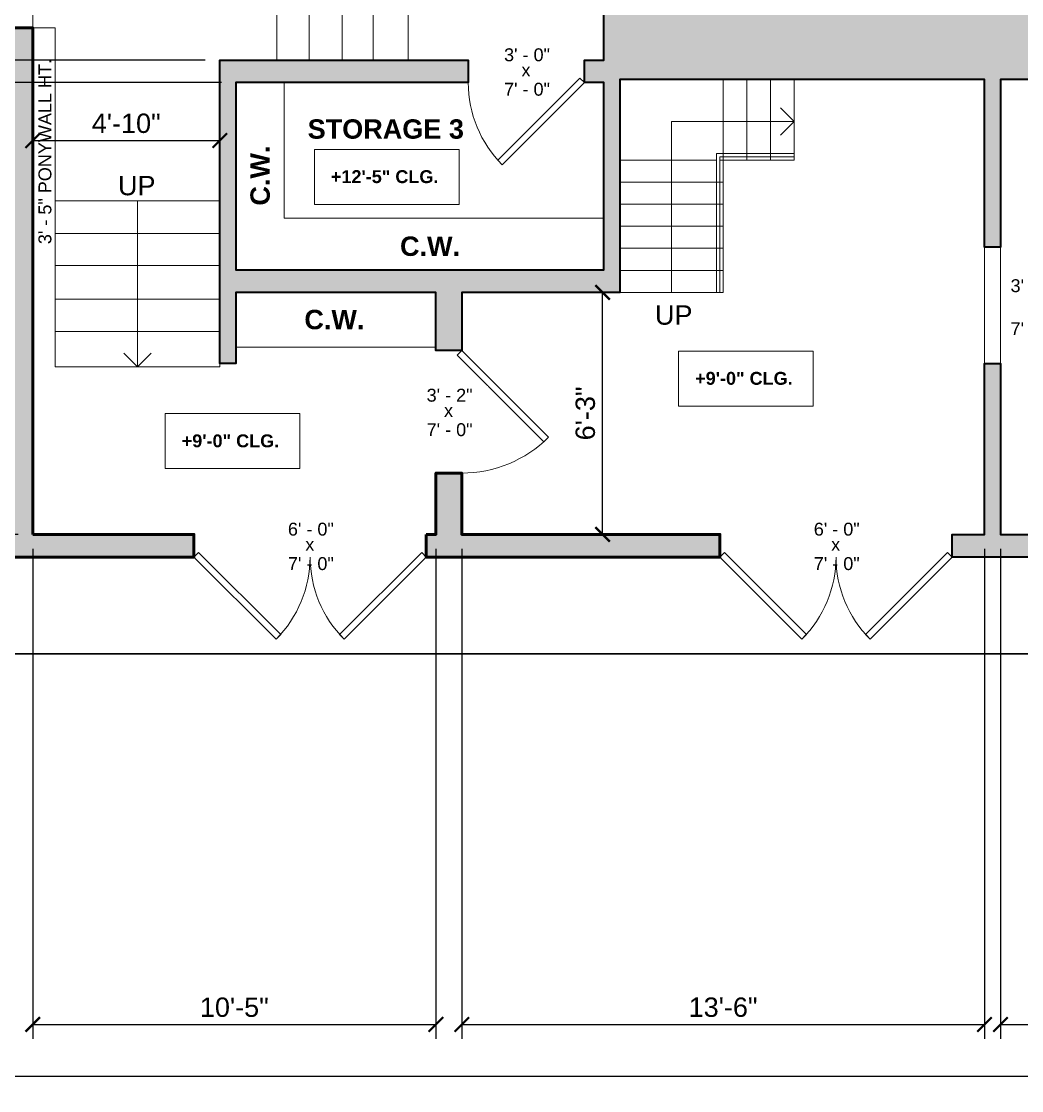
# Model space of a CAD drawing. Header units: inches. Extents: x -2078 to 106214, y -964 to 6385.
# Drawn here: x 36720.9 to 37030.9, y 3507 to 3838.4 of the extents above; entities that cross this region are included whole.
import ezdxf

# ---------------------------------------------------------------- set-up
doc = ezdxf.new("R2010")
doc.units = ezdxf.units.IN
doc.header["$MEASUREMENT"] = 0
doc.linetypes.add('HIDDEN2', pattern=[0.1875, 0.125, -0.0625])
for name, color, linetype, lineweight in [('A-ANNO', 2, 'Continuous', 5), ('A-ANNO-DIMS', 1, 'Continuous', 9), ('A-CASE', 4, 'Continuous', 9), ('A-DETAIL-3', 40, 'Continuous', 15), ('A-DOOR', 1, 'Continuous', 18), ('A-HIDDEN', 2, 'HIDDEN2', 18), ('A-RAILING', 4, 'Continuous', 9), ('A-STRS', 4, 'Continuous', 9), ('A-WALL', 3, 'Continuous', 40)]:
    doc.layers.add(name, color=color, linetype=linetype, lineweight=lineweight)
doc.layers.add('A-HATCH', color=9, linetype='Continuous')
doc.styles.add('Arial', font='arial.ttf')
doc.styles.add('Arial_2', font='arial.ttf', dxfattribs={"height": 3})
doc.styles.add('Arial_3', font='arial.ttf', dxfattribs={"height": 0.125})
doc.styles.add('Arial_B', font='arialbd.ttf', dxfattribs={"height": 4.5})
doc.styles.add('Arial_B_1', font='arialbd.ttf', dxfattribs={"height": 3})
doc.styles.add('JC', font='arial.ttf', dxfattribs={"height": 0.125})
doc.dimstyles.new('JC-DIMS', dxfattribs={"dimtxt": 0.125, "dimasz": 0.09375, "dimexe": 0.09375, "dimexo": 0.09375, "dimgap": 0.046875, "dimtad": 1, "dimdec": 1, "dimzin": 0, "dimdsep": 46, "dimlunit": 4, "dimtxsty": 'JC', "dimblk": 'ARCHTICK', "dimcen": 0.09, "dimclrd": 1, "dimclre": 1, "dimclrt": 256, "dimadec": 0, "dimazin": 0, "dimtfac": 1, "dimtdec": 1, "dimtofl": 0, "dimtmove": 1, "dimatfit": 3, "dimfxl": 1, "dimtolj": 1, "dimtzin": 0, "dimarcsym": 0})

# ---------------------------------------------------------------- blocks, each defined once
blk = doc.blocks.new('Generic Models 4 - Generic Models 4-1490241-3-1st Floor - Auditorium')
for p, q in [((-1177.98, -928.45), (-1177.98, -872.45)), ((-1167.98, -872.45), (-1167.98, -928.45)), ((-1157.7, -928.45), (-1157.7, -872.45)), ((-1155.63, -872.45), (-1148.06, -872.45)), ((-1148.06, -872.45), (-1137.26, -872.45)), ((-1148.06, -928.45), (-1148.06, -872.45)), ((-1137.26, -928.45), (-1137.26, -872.45))]:
    blk.add_line(p, q)
blk = doc.blocks.new('JC_DOOR_SINGLE PANEL - SINGLE DOOR-1493209-3-1st Floor - Auditorium')
at = {"layer": 'A-DOOR', "lineweight": 30}
for p, q in [((-8.87, -27.54), (16.59, -2.09)), ((16.59, -2.09), (18, -3.5)), ((18, -3.5), (-7.46, -28.96)), ((-7.46, -28.96), (-8.87, -27.54))]:
    blk.add_line(p, q, dxfattribs=at)
at = {"layer": 'A-DOOR', "lineweight": 9}
blk.add_arc((18, -3.5), 36, 180, 225, dxfattribs=at)
blk = doc.blocks.new('JC_OPENING DOOR - OPENING DOOR-1491449-3-1st Floor - Auditorium')
at = {"linetype": 'HIDDEN2'}
for p, q in [((17.68, 3.5), (-18.32, 3.5)), ((-18.32, -3.5), (17.68, -3.5))]:
    blk.add_line(p, q, dxfattribs=at)
for p, q in [((-18.32, 3.5), (-18.32, -3.5)), ((17.68, -3.5), (17.68, 3.5))]:
    blk.add_line(p, q)
blk = doc.blocks.new('Generic Models 5 - Generic Models 5-1492366-3-1st Floor - Auditorium')
for p, q in [((-1246.63, -982.16), (-1246.63, -972.03)), ((-1195.63, -972.03), (-1246.63, -972.03)), ((-1246.63, -992.16), (-1246.63, -982.16)), ((-1195.63, -982.16), (-1246.63, -982.16)), ((-1246.63, -1002.54), (-1246.63, -992.16)), ((-1195.63, -992.16), (-1246.63, -992.16)), ((-1246.63, -1012.53), (-1246.63, -1002.54)), ((-1195.63, -1002.54), (-1246.63, -1002.54)), ((-1246.63, -1023.53), (-1246.63, -1012.53)), ((-1195.63, -1012.53), (-1246.63, -1012.53)), ((-1195.63, -1023.53), (-1246.63, -1023.53)), ((-1195.63, -1022.45), (-1195.63, -1023.53))]:
    blk.add_line(p, q)
blk = doc.blocks.new('JC_DOUBLE DOOR - DOUBLE DOOR-1492607-3-1st Floor - Auditorium')
at = {"layer": 'A-DOOR', "lineweight": 30}
for p, q in [((-36, 3.5), (-10.54, 28.96)), ((-9.13, 27.54), (-34.59, 2.09)), ((-10.54, 28.96), (-9.13, 27.54)), ((10.54, 28.96), (9.13, 27.54)), ((9.13, 27.54), (34.59, 2.09)), ((36, 3.5), (10.54, 28.96)), ((-34.59, 2.09), (-36, 3.5)), ((34.59, 2.09), (36, 3.5))]:
    blk.add_line(p, q, dxfattribs=at)
at = {"layer": 'A-DOOR', "lineweight": 9}
for centre, start, end in [((-36, 3.5), 0, 45), ((36, 3.5), 135, 180)]:
    blk.add_arc(centre, 36, start, end, dxfattribs=at)
blk = doc.blocks.new('JC_DOOR_SINGLE PANEL - SINGLE DOOR-1461113-3-1st Floor - Auditorium')
at = {"layer": 'A-DOOR', "lineweight": 30}
for p, q in [((-9.28, -29.46), (17.59, -2.59)), ((17.59, -2.59), (19, -4)), ((19, -4), (-7.87, -30.87)), ((-7.87, -30.87), (-9.28, -29.46))]:
    blk.add_line(p, q, dxfattribs=at)
at = {"layer": 'A-DOOR', "lineweight": 9}
blk.add_arc((19, -4), 38, 180, 225, dxfattribs=at)
blk = doc.blocks.new('JC_OPENING DOOR - OPENING DOOR-1492961-3-1st Floor - Auditorium')
at = {"linetype": 'HIDDEN2'}
for p, q in [((17.68, 2.5), (-18.32, 2.5)), ((-18.32, -2.5), (17.68, -2.5))]:
    blk.add_line(p, q, dxfattribs=at)
for p, q in [((-18.32, 2.5), (-18.32, -2.5)), ((17.68, -2.5), (17.68, 2.5))]:
    blk.add_line(p, q)
blk = doc.blocks.new('_ArchTick')
at = {"color": 0, "linetype": 'ByBlock', "const_width": 0.15}
blk.add_lwpolyline([(-0.5, -0.5), (0.5, 0.5)], dxfattribs=at)
blk = doc.blocks.new('*D1653')
at = {"layer": 'A-ANNO-DIMS', "color": 1, "lineweight": -2, "transparency": 16777216}
for p, q in [((36441.89, 4434.4), (36293.98, 4434.4)), ((36298.48, 4434.4), (36298.48, 3826.39)), ((36777.89, 3826.39), (36293.98, 3826.39))]:
    blk.add_line(p, q, dxfattribs=at)
at = {"layer": 'Defpoints', "color": 0, "transparency": 16777216}
for p in [(36446.39, 4434.4), (36298.48, 3826.39), (36782.39, 3826.39)]:
    blk.add_point(p, dxfattribs=at)
at = {"layer": 'A-ANNO-DIMS', "color": 1, "lineweight": -2, "transparency": 16777216, "xscale": 4.5, "yscale": 4.5, "zscale": 4.5}
for p, rotation in [((36298.48, 4434.4), 90), ((36298.48, 3826.39), 270)]:
    blk.add_blockref('_ArchTick', p, dxfattribs=dict(at, rotation=rotation))
at = {"layer": 'A-ANNO-DIMS', "color": 2, "transparency": 16777216, "insert": (36293.17, 4130.39), "char_height": 6, "width": 0.4874, "attachment_point": 5, "rotation": 90, "style": 'JC'}
blk.add_mtext('\\A1;50\'-8"', dxfattribs=at)
blk = doc.blocks.new('*D1659')
at = {"layer": 'A-ANNO-DIMS', "color": 1, "lineweight": -2, "transparency": 16777216}
for p, q in [((36724.39, 3802.6), (36724.39, 3796.95)), ((36724.39, 3801.45), (36782.39, 3801.45)), ((36782.39, 3802.6), (36782.39, 3796.95))]:
    blk.add_line(p, q, dxfattribs=at)
at = {"layer": 'Defpoints', "color": 0, "transparency": 16777216}
for p in [(36724.39, 3807.1), (36782.39, 3807.1), (36782.39, 3801.45)]:
    blk.add_point(p, dxfattribs=at)
at = {"layer": 'A-ANNO-DIMS', "color": 1, "lineweight": -2, "transparency": 16777216, "xscale": 4.5, "yscale": 4.5, "zscale": 4.5, "rotation": 180}
blk.add_blockref('_ArchTick', (36724.39, 3801.45), dxfattribs=at)
at = {"layer": 'A-ANNO-DIMS', "color": 1, "lineweight": -2, "transparency": 16777216, "xscale": 4.5, "yscale": 4.5, "zscale": 4.5}
blk.add_blockref('_ArchTick', (36782.39, 3801.45), dxfattribs=at)
at = {"layer": 'A-ANNO-DIMS', "color": 2, "transparency": 16777216, "insert": (36753.39, 3806.76), "char_height": 6, "width": 0.4874, "attachment_point": 5, "style": 'JC'}
blk.add_mtext('\\A1;4\'-10"', dxfattribs=at)
blk = doc.blocks.new('*D1671')
at = {"layer": 'A-ANNO-DIMS', "color": 1, "lineweight": -2, "transparency": 16777216}
for p, q in [((36782.89, 3819.39), (36293.98, 3819.39)), ((36298.48, 3679.39), (36298.48, 3819.39)), ((36719.89, 3679.39), (36293.98, 3679.39))]:
    blk.add_line(p, q, dxfattribs=at)
at = {"layer": 'Defpoints', "color": 0, "transparency": 16777216}
for p in [(36298.48, 3819.39), (36787.39, 3819.39), (36724.39, 3679.39)]:
    blk.add_point(p, dxfattribs=at)
at = {"layer": 'A-ANNO-DIMS', "color": 1, "lineweight": -2, "transparency": 16777216, "xscale": 4.5, "yscale": 4.5, "zscale": 4.5}
for p, rotation in [((36298.48, 3819.39), 90), ((36298.48, 3679.39), 270)]:
    blk.add_blockref('_ArchTick', p, dxfattribs=dict(at, rotation=rotation))
at = {"layer": 'A-ANNO-DIMS', "color": 2, "transparency": 16777216, "insert": (36293.17, 3749.39), "char_height": 6, "width": 0.4874, "attachment_point": 5, "rotation": 90, "style": 'JC'}
blk.add_mtext('\\A1;11\'-8"', dxfattribs=at)
blk = doc.blocks.new('*D1673')
at = {"layer": 'A-ANNO-DIMS', "color": 1, "lineweight": -2, "transparency": 16777216}
for p, q in [((36441.89, 4434.4), (36277.98, 4434.4)), ((36282.48, 4434.4), (36282.48, 3679.39)), ((36719.89, 3679.39), (36277.98, 3679.39))]:
    blk.add_line(p, q, dxfattribs=at)
at = {"layer": 'Defpoints', "color": 0, "transparency": 16777216}
for p in [(36446.39, 4434.4), (36282.48, 3679.39), (36724.39, 3679.39)]:
    blk.add_point(p, dxfattribs=at)
at = {"layer": 'A-ANNO-DIMS', "color": 1, "lineweight": -2, "transparency": 16777216, "xscale": 4.5, "yscale": 4.5, "zscale": 4.5}
for p, rotation in [((36282.48, 4434.4), 90), ((36282.48, 3679.39), 270)]:
    blk.add_blockref('_ArchTick', p, dxfattribs=dict(at, rotation=rotation))
at = {"layer": 'A-ANNO-DIMS', "color": 2, "transparency": 16777216, "insert": (36277.17, 4056.89), "char_height": 6, "width": 0.5739, "attachment_point": 5, "rotation": 90, "style": 'JC'}
blk.add_mtext('\\A1;62\'-11"', dxfattribs=at)
blk = doc.blocks.new('*D1675')
at = {"layer": 'A-ANNO-DIMS', "color": 1, "lineweight": -2, "transparency": 16777216}
for p, q in [((37024.39, 3674.89), (37024.39, 3523.03)), ((37304.39, 3667.89), (37304.39, 3523.03)), ((37024.39, 3527.53), (37304.39, 3527.53))]:
    blk.add_line(p, q, dxfattribs=at)
at = {"layer": 'Defpoints', "color": 0, "transparency": 16777216}
for p in [(37024.39, 3679.39), (37304.39, 3672.39), (37304.39, 3527.53)]:
    blk.add_point(p, dxfattribs=at)
at = {"layer": 'A-ANNO-DIMS', "color": 1, "lineweight": -2, "transparency": 16777216, "xscale": 4.5, "yscale": 4.5, "zscale": 4.5, "rotation": 180}
blk.add_blockref('_ArchTick', (37024.39, 3527.53), dxfattribs=at)
at = {"layer": 'A-ANNO-DIMS', "color": 1, "lineweight": -2, "transparency": 16777216, "xscale": 4.5, "yscale": 4.5, "zscale": 4.5}
blk.add_blockref('_ArchTick', (37304.39, 3527.53), dxfattribs=at)
at = {"layer": 'A-ANNO-DIMS', "color": 2, "transparency": 16777216, "insert": (37164.39, 3532.85), "char_height": 6, "width": 0.4874, "attachment_point": 5, "style": 'JC'}
blk.add_mtext('\\A1;23\'-4"', dxfattribs=at)
blk = doc.blocks.new('*D1679')
at = {"layer": 'A-ANNO-DIMS', "color": 1, "lineweight": -2, "transparency": 16777216}
for p, q in [((36857.39, 3674.89), (36857.39, 3523.03)), ((37019.39, 3674.89), (37019.39, 3523.03)), ((36857.39, 3527.53), (37019.39, 3527.53))]:
    blk.add_line(p, q, dxfattribs=at)
at = {"layer": 'Defpoints', "color": 0, "transparency": 16777216}
for p in [(36857.39, 3679.39), (37019.39, 3679.39), (37019.39, 3527.53)]:
    blk.add_point(p, dxfattribs=at)
at = {"layer": 'A-ANNO-DIMS', "color": 1, "lineweight": -2, "transparency": 16777216, "xscale": 4.5, "yscale": 4.5, "zscale": 4.5, "rotation": 180}
blk.add_blockref('_ArchTick', (36857.39, 3527.53), dxfattribs=at)
at = {"layer": 'A-ANNO-DIMS', "color": 1, "lineweight": -2, "transparency": 16777216, "xscale": 4.5, "yscale": 4.5, "zscale": 4.5}
blk.add_blockref('_ArchTick', (37019.39, 3527.53), dxfattribs=at)
at = {"layer": 'A-ANNO-DIMS', "color": 2, "transparency": 16777216, "insert": (36938.39, 3532.85), "char_height": 6, "width": 0.4874, "attachment_point": 5, "style": 'JC'}
blk.add_mtext('\\A1;13\'-6"', dxfattribs=at)
blk = doc.blocks.new('*D1681')
at = {"layer": 'A-ANNO-DIMS', "color": 1, "lineweight": -2, "transparency": 16777216}
for p, q in [((36724.39, 3674.89), (36724.39, 3523.03)), ((36849.39, 3674.89), (36849.39, 3523.03)), ((36724.39, 3527.53), (36849.39, 3527.53))]:
    blk.add_line(p, q, dxfattribs=at)
at = {"layer": 'Defpoints', "color": 0, "transparency": 16777216}
for p in [(36724.39, 3679.39), (36849.39, 3679.39), (36849.39, 3527.53)]:
    blk.add_point(p, dxfattribs=at)
at = {"layer": 'A-ANNO-DIMS', "color": 1, "lineweight": -2, "transparency": 16777216, "xscale": 4.5, "yscale": 4.5, "zscale": 4.5, "rotation": 180}
blk.add_blockref('_ArchTick', (36724.39, 3527.53), dxfattribs=at)
at = {"layer": 'A-ANNO-DIMS', "color": 1, "lineweight": -2, "transparency": 16777216, "xscale": 4.5, "yscale": 4.5, "zscale": 4.5}
blk.add_blockref('_ArchTick', (36849.39, 3527.53), dxfattribs=at)
at = {"layer": 'A-ANNO-DIMS', "color": 2, "transparency": 16777216, "insert": (36786.89, 3532.84), "char_height": 6, "width": 0.4874, "attachment_point": 5, "style": 'JC'}
blk.add_mtext('\\A1;10\'-5"', dxfattribs=at)
blk = doc.blocks.new('*D1639')
at = {"layer": 'A-ANNO-DIMS', "color": 1, "lineweight": -2, "transparency": 16777216}
for p, q in [((37669.39, 3735.89), (37669.39, 3507.03)), ((36446.39, 3681.89), (36446.39, 3507.03)), ((36446.39, 3511.53), (37669.39, 3511.53))]:
    blk.add_line(p, q, dxfattribs=at)
at = {"layer": 'Defpoints', "color": 0, "transparency": 16777216}
for p in [(37669.39, 3740.39), (36446.39, 3686.39), (37669.39, 3511.53)]:
    blk.add_point(p, dxfattribs=at)
at = {"layer": 'A-ANNO-DIMS', "color": 1, "lineweight": -2, "transparency": 16777216, "xscale": 4.5, "yscale": 4.5, "zscale": 4.5, "rotation": 180}
blk.add_blockref('_ArchTick', (36446.39, 3511.53), dxfattribs=at)
at = {"layer": 'A-ANNO-DIMS', "color": 1, "lineweight": -2, "transparency": 16777216, "xscale": 4.5, "yscale": 4.5, "zscale": 4.5}
blk.add_blockref('_ArchTick', (37669.39, 3511.53), dxfattribs=at)
at = {"layer": 'A-ANNO-DIMS', "color": 2, "transparency": 16777216, "insert": (37057.89, 3516.84), "char_height": 6, "width": 0.6604, "attachment_point": 5, "style": 'JC'}
blk.add_mtext('\\A1;101\'-11"', dxfattribs=at)
blk = doc.blocks.new('JC- existing door Tag_quad - JC- existing door Tag_quad-839775-3-1st Floor - Auditorium')
at = {"layer": 'A-ANNO', "insert": (-0.0234, 0.0378), "char_height": 0.0625, "width": 0.0505, "attachment_point": 1, "style": 'Arial_3', "bg_fill": 3, "box_fill_scale": 1.25, "bg_fill_color": 256, "bg_fill_true_color": 13158600, "bg_fill_transparency": 0}
blk.add_mtext('x', dxfattribs=at)
blk = doc.blocks.new('*D1651')
at = {"layer": 'A-ANNO-DIMS', "color": 1, "lineweight": -2, "transparency": 16777216}
for p, q in [((36899.87, 3754.39), (36905.53, 3754.39)), ((36901.03, 3679.39), (36901.03, 3754.39)), ((36899.87, 3679.39), (36905.53, 3679.39))]:
    blk.add_line(p, q, dxfattribs=at)
at = {"layer": 'Defpoints', "color": 0, "transparency": 16777216}
for p in [(36895.37, 3754.39), (36901.03, 3754.39), (36895.37, 3679.39)]:
    blk.add_point(p, dxfattribs=at)
at = {"layer": 'A-ANNO-DIMS', "color": 1, "lineweight": -2, "transparency": 16777216, "xscale": 4.5, "yscale": 4.5, "zscale": 4.5}
for p, rotation in [((36901.03, 3754.39), 90), ((36901.03, 3679.39), 270)]:
    blk.add_blockref('_ArchTick', p, dxfattribs=dict(at, rotation=rotation))
at = {"layer": 'A-ANNO-DIMS', "color": 2, "transparency": 16777216, "insert": (36895.71, 3716.89), "char_height": 6, "width": 0.4008, "attachment_point": 5, "rotation": 90, "style": 'JC'}
blk.add_mtext('\\A1;6\'-3"', dxfattribs=at)

msp = doc.modelspace()

# ---------------------------------------------------------------- hatches: boundary and pattern name
at = {"layer": 'A-HATCH'}
h = msp.add_hatch(color=256, dxfattribs=at)
h.dxf.hatch_style = 1
h.paths.add_polyline_path([(36724.386, 3679.388), (36724.386, 3836.388), (36717.386, 3836.388), (36717.386, 3686.388), (36446.386, 3686.388), (36446.386, 3696.388), (36432.386, 3696.388), (36432.386, 3672.388), (36774.386, 3672.388), (36774.386, 3679.388)])
h = msp.add_hatch(color=256, dxfattribs=at)
h.dxf.hatch_style = 1
h.paths.add_polyline_path([(36846.386, 3679.388), (36846.386, 3672.388), (36937.386, 3672.388), (36937.386, 3679.388), (36857.386, 3679.388), (36857.386, 3698.388), (36849.386, 3698.388), (36849.386, 3679.388)])

# ---------------------------------------------------------------- linework, layer by layer
at = {"layer": 'A-ANNO'}
for p, q in [((36960.386, 3807.388), (36956.144, 3811.631)), ((36960.386, 3807.388), (36956.144, 3803.145)), ((36756.886, 3782.8), (36756.886, 3731.3)), ((36756.886, 3731.3), (36752.644, 3735.543)), ((36756.886, 3731.3), (36761.129, 3735.543))]:
    msp.add_line(p, q, dxfattribs=at)
msp.add_lwpolyline([(36922.386, 3754.388), (36922.386, 3807.388), (36960.386, 3807.388)], dxfattribs=at)
at = {"layer": 'A-ANNO', "flags": 128}
for points in [[(36811.704, 3798.717), (36856.615, 3798.717), (36856.615, 3781.648), (36811.704, 3781.648)], [(36924.61, 3736.209), (36966.346, 3736.209), (36966.346, 3719.14), (36924.61, 3719.14)], [(36765.463, 3716.836), (36807.199, 3716.836), (36807.199, 3699.768), (36765.463, 3699.768)]]:
    msp.add_lwpolyline(points, close=True, dxfattribs=at)
at = {"layer": 'A-CASE', "lineweight": 9}
for p, q in [((36802.386, 3777.388), (36802.386, 3819.312)), ((36901.386, 3777.388), (36802.386, 3777.388)), ((36849.386, 3737.388), (36787.424, 3737.388))]:
    msp.add_line(p, q, dxfattribs=at)
at = {"layer": 'A-DETAIL-3', "lineweight": 9}
for p in [(36724.386, 3836.388), (36731.386, 3732.388)]:
    msp.add_line(p, (36731.386, 3836.388), dxfattribs=at)
at = {"layer": 'A-RAILING'}
for p, q in [((36960.386, 3797.388), (36936.386, 3797.388)), ((36936.386, 3797.388), (36936.386, 3754.388)), ((36960.386, 3796.388), (36960.386, 3797.388)), ((36937.386, 3796.388), (36960.386, 3796.388)), ((36937.386, 3754.388), (36937.386, 3796.388)), ((36936.386, 3754.388), (36937.386, 3754.388))]:
    msp.add_line(p, q, dxfattribs=at)
at = {"layer": 'A-STRS', "lineweight": 9}
for p, q in [((36938.386, 3754.388), (36938.386, 3820.457)), ((36945.72, 3820.388), (36945.72, 3795.388)), ((36953.053, 3820.388), (36953.053, 3795.388)), ((36960.386, 3820.388), (36960.386, 3795.388)), ((36936.386, 3795.388), (36906.386, 3795.388)), ((36960.386, 3795.388), (36937.386, 3795.388)), ((36906.386, 3788.555), (36938.386, 3788.555)), ((36906.386, 3781.721), (36938.386, 3781.721)), ((36906.386, 3774.888), (36938.386, 3774.888)), ((36906.386, 3768.055), (36938.386, 3768.055)), ((36906.386, 3761.221), (36938.386, 3761.221)), ((36906.386, 3754.388), (36938.386, 3754.388))]:
    msp.add_line(p, q, dxfattribs=at)
at = {"layer": 'A-WALL', "lineweight": 60}
for points in [[(36724.386, 3679.388), (36724.386, 3836.388), (36717.386, 3836.388), (36717.386, 3686.388), (36446.386, 3686.388), (36446.386, 3696.388), (36432.386, 3696.388), (36432.386, 3672.388), (36774.386, 3672.388), (36774.386, 3679.388)], [(36846.386, 3679.388), (36846.386, 3672.388), (36937.386, 3672.388), (36937.386, 3679.388), (36857.386, 3679.388), (36857.386, 3698.388), (36849.386, 3698.388), (36849.386, 3679.388)]]:
    msp.add_lwpolyline(points, close=True, dxfattribs=at)
at = {"layer": 'A-WALL'}
msp.add_lwpolyline([(37262.386, 3672.388), (37009.386, 3672.388), (37009.386, 3679.388), (37019.386, 3679.388), (37019.386, 3732.388), (37024.386, 3732.388), (37024.386, 3679.388), (37173.801, 3679.388)], dxfattribs=at)

# ---------------------------------------------------------------- block references
at = {"layer": 'A-DOOR'}
for name, p, rotation in [('JC_OPENING DOOR - OPENING DOOR-1491449-3-1st Floor - Auditorium', (36720.886, 3854.71), 90), ('JC_OPENING DOOR - OPENING DOOR-1492961-3-1st Floor - Auditorium', (37021.886, 3750.066), 270)]:
    msp.add_blockref(name, p, dxfattribs=dict(at, rotation=rotation))
at = {"layer": 'A-STRS'}
for name in ['Generic Models 4 - Generic Models 4-1490241-3-1st Floor - Auditorium', 'Generic Models 5 - Generic Models 5-1492366-3-1st Floor - Auditorium']:
    msp.add_blockref(name, (37978.02, 4754.835), dxfattribs=at)

# ---------------------------------------------------------------- texts
at = {"layer": 'A-ANNO', "char_height": 4, "width": 17.978, "attachment_point": 1, "style": 'Arial_2', "bg_fill": 3, "box_fill_scale": 1.25, "bg_fill_color": 256, "bg_fill_true_color": 13158600, "bg_fill_transparency": 0}
for s, insert in [('3\' - 0"', (36870.501, 3830.025)), ('7\' - 0"', (36870.501, 3819.344)), ('3\' - 2"', (36846.501, 3724.525)), ('7\' - 0"', (36846.501, 3713.844)), ('6\' - 0"', (36803.501, 3683.025)), ('6\' - 0"', (36966.501, 3683.025)), ('7\' - 0"', (36803.501, 3672.344)), ('7\' - 0"', (36966.501, 3672.344))]:
    msp.add_mtext(s, dxfattribs=dict(at, insert=insert))
at = {"layer": 'A-ANNO', "attachment_point": 1, "rotation": 90}
for s, insert, char_height, width, style in [('3\' - 5" PONYWALL HT.', (36726.182, 3769.343), 4, 72.72, 'Arial_2'), ('C.W.', (36791.874, 3781.276), 6, 22.624, 'Arial_B')]:
    msp.add_mtext(s, dxfattribs=dict(at, insert=insert, char_height=char_height, width=width, style=style))
at = {"layer": 'A-ANNO', "attachment_point": 1}
for s, insert, char_height, width, style in [('STORAGE 3', (36809.622, 3808.023), 6, 59.388, 'Arial_B'), ('+12\'-5" CLG.', (36816.824, 3792.263), 4, 41.814, 'Arial_B_1'), ('UP', (36750.821, 3790.491), 6, 14.342, 'Arial'), ('C.W.', (36838.247, 3771.701), 6, 22.624, 'Arial_B'), ('3\' - 0" ', (37027.495, 3758.468), 4, 19.998, 'Arial_2'), ('C.W.', (36808.601, 3748.98), 6, 22.624, 'Arial_B'), ('UP', (36917.254, 3750.377), 6, 14.342, 'Arial'), ('7\' - 0"', (37027.495, 3745.135), 4, 17.978, 'Arial_2'), ('+9\'-0" CLG.', (36929.73, 3729.755), 4, 37.976, 'Arial_B_1'), ('+9\'-0" CLG.', (36770.583, 3710.383), 4, 37.976, 'Arial_B_1')]:
    msp.add_mtext(s, dxfattribs=dict(at, insert=insert, char_height=char_height, width=width, style=style))

# ---------------------------------------------------------------- dimensions: what is measured, and where the dimension line sits
at = {"layer": 'A-ANNO-DIMS'}
for base, p1, p2, picture, middle in [((36282.48, 3679.388), (36446.386, 4434.4), (36724.386, 3679.388), '*D1673', (36277.167, 4056.894)), ((36298.48, 3826.388), (36446.386, 4434.4), (36782.386, 3826.388), '*D1653', (36293.167, 4130.394)), ((36298.48, 3819.388), (36724.386, 3679.388), (36787.386, 3819.388), '*D1671', (36293.167, 3749.388)), ((36901.03, 3754.388), (36895.373, 3679.388), (36895.373, 3754.388), '*D1651', (36895.714, 3716.888))]:
    dim = msp.add_linear_dim(base=base, p1=p1, p2=p2, angle=90, dimstyle='JC-DIMS', override={"dimclrt": 2}, dxfattribs=at)
    dim.commit()
    dim.dimension.update_dxf_attribs({"geometry": picture, "text_midpoint": middle})
for base, p1, p2, picture, middle in [((36782.386, 3801.447), (36724.386, 3807.104), (36782.386, 3807.104), '*D1659', (36753.386, 3806.76)), ((37304.386, 3527.53), (37024.386, 3679.388), (37304.386, 3672.388), '*D1675', (37164.386, 3532.846))]:
    dim = msp.add_linear_dim(base=base, p1=p1, p2=p2, dimstyle='JC-DIMS', override={"dimclrt": 2}, dxfattribs=at)
    dim.commit()
    dim.dimension.update_dxf_attribs({"geometry": picture, "text_midpoint": middle})

# ---------------------------------------------------------------- next in the draw order: block references
at = {"layer": 'A-DOOR'}
msp.add_blockref('JC_DOOR_SINGLE PANEL - SINGLE DOOR-1493209-3-1st Floor - Auditorium', (36877.386, 3822.888), dxfattribs=at)
for name, p, rotation in [('JC_DOOR_SINGLE PANEL - SINGLE DOOR-1461113-3-1st Floor - Auditorium', (36853.386, 3717.388), 89.99999999999987), ('JC_DOUBLE DOOR - DOUBLE DOOR-1492607-3-1st Floor - Auditorium', (36810.386, 3675.888), 180), ('JC_DOUBLE DOOR - DOUBLE DOOR-1492607-3-1st Floor - Auditorium', (36973.386, 3675.888), 180)]:
    msp.add_blockref(name, p, dxfattribs=dict(at, rotation=rotation))

# ---------------------------------------------------------------- next in the draw order: dimensions: what is measured, and where the dimension line sits
at = {"layer": 'A-ANNO-DIMS'}
for base, p1, p2, picture, middle in [((37669.386, 3511.53), (36446.386, 3686.388), (37669.386, 3740.388), '*D1639', (37057.886, 3516.844)), ((36849.386, 3527.53), (36724.386, 3679.388), (36849.386, 3679.388), '*D1681', (36786.886, 3532.844)), ((37019.386, 3527.53), (36857.386, 3679.388), (37019.386, 3679.388), '*D1679', (36938.386, 3532.846))]:
    dim = msp.add_linear_dim(base=base, p1=p1, p2=p2, dimstyle='JC-DIMS', override={"dimclrt": 2}, dxfattribs=at)
    dim.commit()
    dim.dimension.update_dxf_attribs({"geometry": picture, "text_midpoint": middle})

# ---------------------------------------------------------------- next in the draw order: block references
at = {"layer": 'A-ANNO', "xscale": 64, "yscale": 64, "zscale": 64}
for p in [(36877.386, 3822.888), (36853.386, 3717.388), (36810.386, 3675.888), (36973.386, 3675.888)]:
    msp.add_blockref('JC- existing door Tag_quad - JC- existing door Tag_quad-839775-3-1st Floor - Auditorium', p, dxfattribs=at)

# ---------------------------------------------------------------- next in the draw order: hatches: boundary and pattern name
at = {"layer": 'A-HATCH'}
h = msp.add_hatch(color=256, dxfattribs=at)
h.dxf.hatch_style = 1
h.paths.add_polyline_path([(37259.136, 3832.388), (37259.136, 3820.388), (37179.801, 3820.388), (37179.801, 3679.388), (37262.386, 3679.388), (37262.386, 3672.388), (37009.386, 3672.388), (37009.386, 3679.388), (37019.386, 3679.388), (37019.386, 3732.388), (37024.386, 3732.388), (37024.386, 3679.388), (37173.801, 3679.388), (37173.801, 3820.388), (37024.386, 3820.388), (37024.386, 3768.388), (37019.386, 3768.388), (37019.386, 3820.388), (36906.386, 3820.388), (36906.386, 3754.388), (36857.386, 3754.388), (36857.386, 3736.388), (36849.386, 3736.388), (36849.386, 3754.388), (36787.386, 3754.388), (36787.386, 3732.388), (36782.386, 3732.388), (36782.386, 3826.388), (36859.386, 3826.388), (36859.386, 3819.388), (36787.386, 3819.388), (36787.386, 3761.388), (36901.386, 3761.388), (36901.386, 3819.388), (36895.386, 3819.388), (36895.386, 3826.388), (36901.386, 3826.388), (36901.386, 3897.703), (36875.776, 3908.574), (36877.729, 3913.177), (37068.055, 3832.388)])

# ---------------------------------------------------------------- next in the draw order: linework, layer by layer
at = {"layer": 'A-HIDDEN', "lineweight": 30}
msp.add_lwpolyline([(37568.339, 3642.388), (36402.386, 3642.388), (36402.386, 4473.4), (37603.386, 4473.4)], dxfattribs=at)
at = {"layer": 'A-WALL'}
msp.add_lwpolyline([(37173.801, 3820.388), (37024.386, 3820.388), (37024.386, 3768.388), (37019.386, 3768.388), (37019.386, 3820.388), (36906.386, 3820.388), (36906.386, 3754.388), (36857.386, 3754.388), (36857.386, 3736.388), (36849.386, 3736.388), (36849.386, 3754.388), (36787.386, 3754.388), (36787.386, 3732.388), (36782.386, 3732.388), (36782.386, 3826.388), (36859.386, 3826.388), (36859.386, 3819.388), (36787.386, 3819.388), (36787.386, 3761.388), (36901.386, 3761.388), (36901.386, 3819.388), (36895.386, 3819.388), (36895.386, 3826.388), (36901.386, 3826.388), (36901.386, 3897.703)], dxfattribs=at)

doc.saveas('drawing.dxf')
